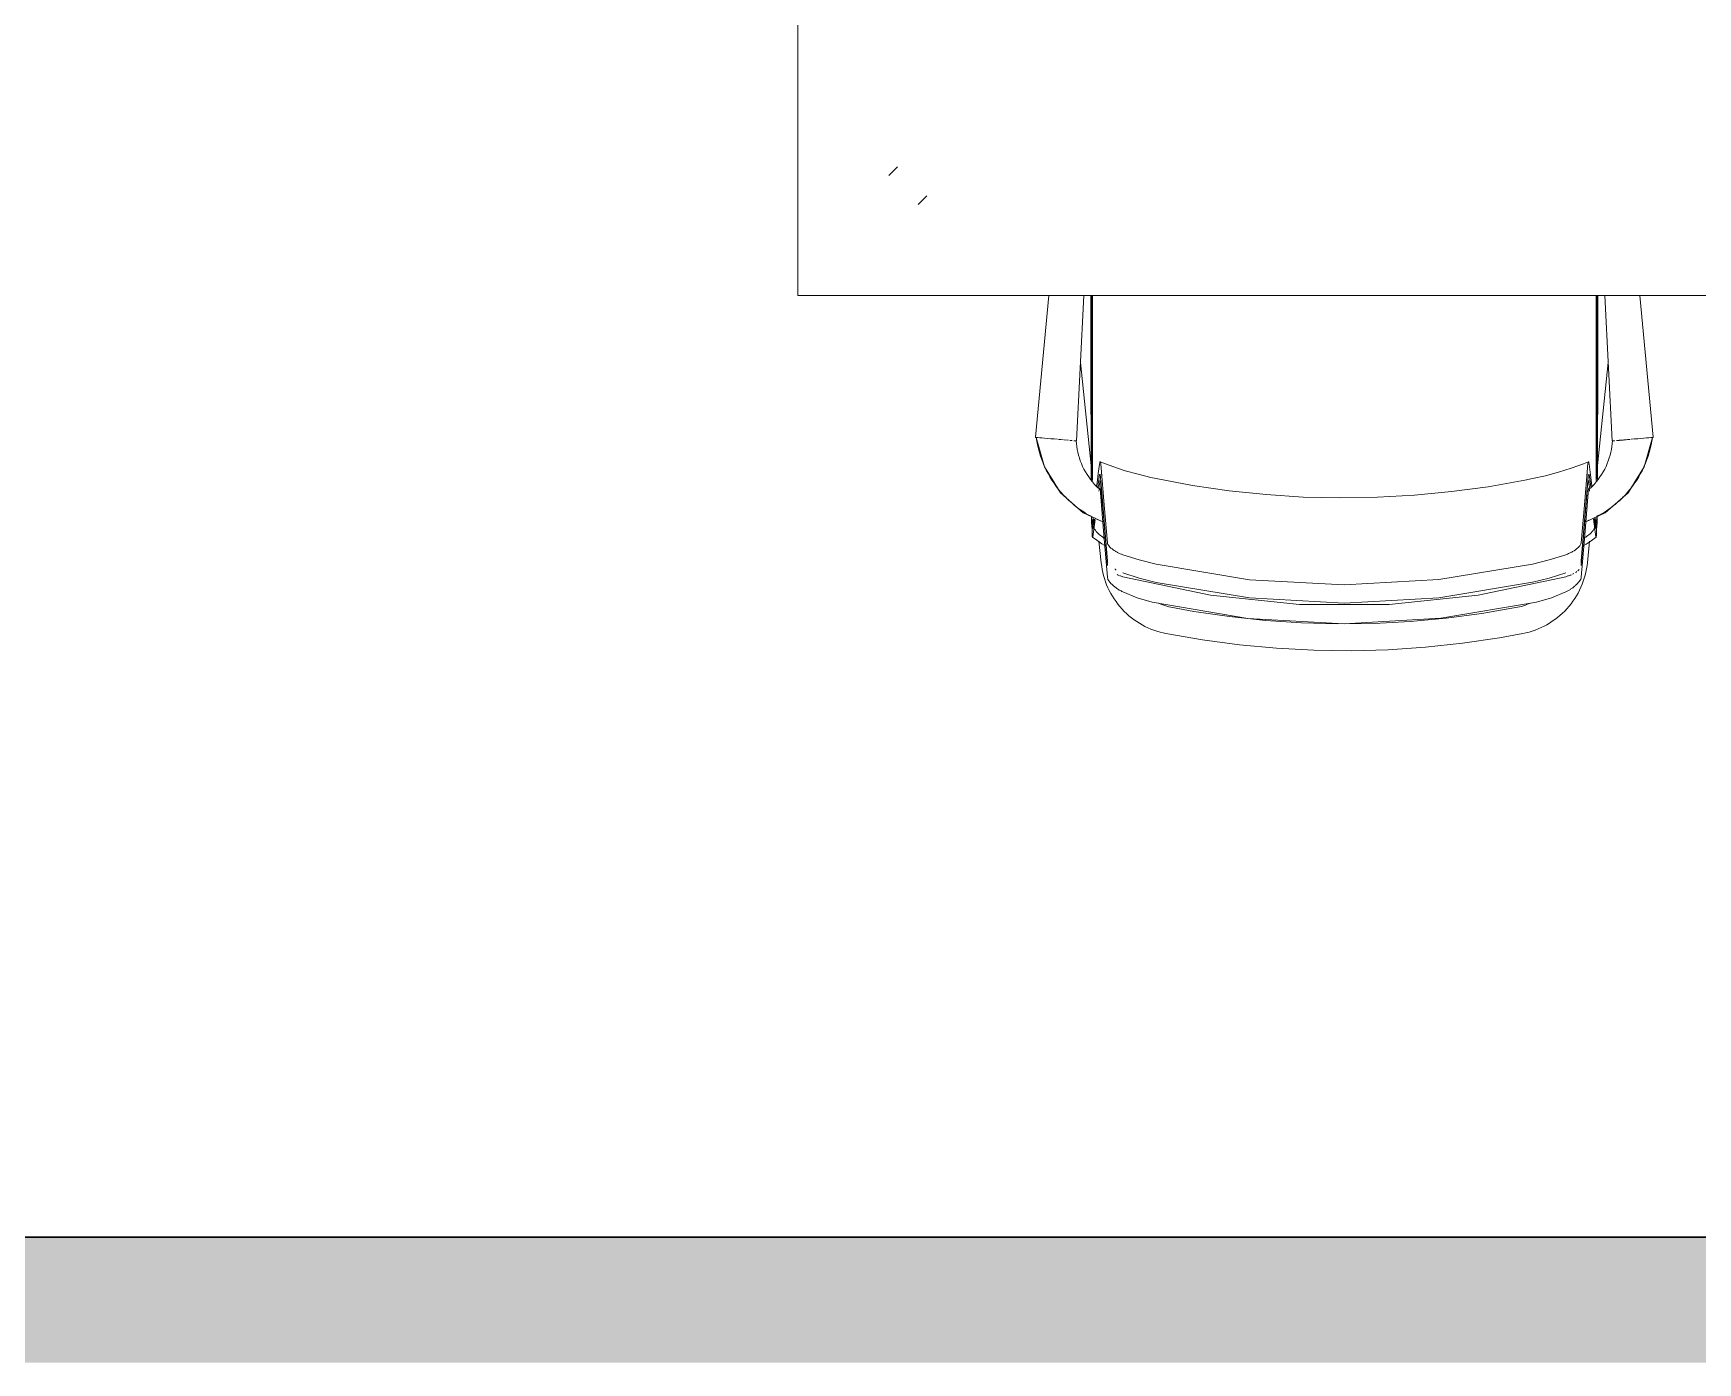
# Model space of a CAD drawing. Header units: millimetres. Extents: x 155927 to 317870, y -36033 to 97293.
# Drawn here: x 220091 to 221705, y 20078 to 21368 of the extents above; entities that cross this region are included whole.
import ezdxf

# ---------------------------------------------------------------- set-up
doc = ezdxf.new("R2010")
doc.units = ezdxf.units.MM
doc.header["$MEASUREMENT"] = 0
for name, color, linetype, lineweight in [('A-WALL', 7, 'CONTINUOUS', 9), ('A-WALL-PATT', 7, 'CONTINUOUS', 9), ('I-FURN', 8, 'CONTINUOUS', 9)]:
    doc.layers.add(name, color=color, linetype=linetype, lineweight=lineweight)

msp = doc.modelspace()

# ---------------------------------------------------------------- hatches: boundary and pattern name
at = {"layer": 'A-WALL-PATT'}
msp.add_hatch(color=256, dxfattribs=at).paths.add_polyline_path([(224437.8, 20077.6), (224748.8, 20077.6), (224748.8, 20199.6), (210740.8, 20199.6), (210740.8, 20077.6), (223836.3, 20077.6)], flags=0)

# ---------------------------------------------------------------- linework, layer by layer
at = {"layer": 'A-WALL', "lineweight": 30}
msp.add_line((224748.8, 20199.6), (219830.8, 20199.6), dxfattribs=at)
at = {"layer": 'I-FURN'}
for p, q in [((220832.7, 22313), (220832.7, 21113)), ((220929.4, 21238), (220921.1, 21229.6)), ((220949.3, 21201.4), (220957.7, 21209.7)), ((220832.7, 21113), (223232.7, 21113)), ((221063.1, 20975.5), (221076, 21113)), ((221076, 21113), (221063.1, 20975.5)), ((221110, 21113), (221102.9, 20972)), ((221102.9, 20972), (221110, 21113)), ((221116.8, 21113), (221116.8, 20997.7)), ((221117.6, 20937), (221117.6, 21113)), ((221118.4, 21113), (221118.4, 20935.5)), ((221606.9, 20935.5), (221606.9, 21113)), ((221608, 20937), (221608, 21113)), ((221608.6, 21113), (221608.6, 20997.7)), ((221622.5, 20972), (221615.4, 21113)), ((221615.4, 21113), (221622.5, 20972)), ((221649.4, 21113), (221662.3, 20975.5)), ((221662.3, 20975.5), (221649.4, 21113)), ((221106.8, 21048.1), (221117.2, 20948.1)), ((221608.2, 20948.1), (221618.7, 21048.1)), ((221116.8, 20997.7), (221117.3, 20997.7)), ((221117.3, 20997.7), (221117.1, 20935.2)), ((221117.1, 20961.9), (221117.2, 20997.7)), ((221608.3, 20935.2), (221608.2, 20997.7)), ((221608.2, 20997.7), (221608.6, 20997.7)), ((221608.2, 20997.7), (221608.3, 20961.9)), ((221063.3, 20975.4), (221063.1, 20975.5)), ((221064.1, 20975.4), (221063.3, 20975.4)), ((221063.9, 20975.4), (221071.8, 20946.9)), ((221071.8, 20946.9), (221063.9, 20975.4)), ((221071.8, 20946.9), (221063.9, 20975.4)), ((221063.9, 20975.4), (221071.8, 20946.9)), ((221065.5, 20975.2), (221064.1, 20975.4)), ((221067.3, 20975.1), (221065.5, 20975.2)), ((221069.5, 20974.9), (221067.3, 20975.1)), ((221072.1, 20974.7), (221069.5, 20974.9)), ((221075, 20974.4), (221072.1, 20974.7)), ((221078.1, 20974.1), (221075, 20974.4)), ((221081.3, 20973.9), (221078.1, 20974.1)), ((221084.6, 20973.6), (221081.3, 20973.9)), ((221087.9, 20973.3), (221085.6, 20973.5)), ((221090.5, 20973.1), (221087.9, 20973.3)), ((221095.2, 20972.6), (221091, 20973)), ((221093.9, 20972.8), (221091, 20973)), ((221098.7, 20972.3), (221096.5, 20972.5)), ((221098.7, 20972.3), (221096.5, 20972.5)), ((221101.8, 20972.1), (221100.5, 20972.2)), ((221102.6, 20972), (221101.8, 20972.1)), ((221102.9, 20972), (221102.6, 20972)), ((221622.8, 20972), (221622.5, 20972)), ((221623.6, 20972.1), (221622.8, 20972)), ((221624.9, 20972.2), (221623.6, 20972.1)), ((221628.9, 20972.5), (221626.7, 20972.3)), ((221634.4, 20973), (221631.5, 20972.8)), ((221637.5, 20973.3), (221634.9, 20973.1)), ((221639.8, 20973.5), (221637.5, 20973.3)), ((221644.1, 20973.9), (221640.8, 20973.6)), ((221647.3, 20974.1), (221644.1, 20973.9)), ((221650.4, 20974.4), (221647.3, 20974.1)), ((221653.3, 20974.7), (221650.4, 20974.4)), ((221655.9, 20974.9), (221653.3, 20974.7)), ((221661.5, 20975.4), (221653.6, 20946.9)), ((221653.6, 20946.9), (221661.5, 20975.4)), ((221661.5, 20975.4), (221653.6, 20946.9)), ((221653.6, 20946.9), (221661.5, 20975.4)), ((221658.1, 20975.1), (221655.9, 20974.9)), ((221659.9, 20975.2), (221658.1, 20975.1)), ((221661.3, 20975.4), (221659.9, 20975.2)), ((221662.1, 20975.4), (221661.3, 20975.4)), ((221662.3, 20975.5), (221662.1, 20975.4)), ((221117.1, 20935.3), (221117.1, 20961.9)), ((221126, 20951.7), (221138.1, 20947.2)), ((221594.7, 20949.9), (221599.4, 20951.7)), ((221608.3, 20961.9), (221608.3, 20935.3)), ((221071.8, 20946.9), (221087.5, 20921.8)), ((221087.5, 20921.8), (221071.8, 20946.9)), ((221081.9, 20930.8), (221071.8, 20946.9)), ((221071.8, 20946.9), (221087.5, 20921.8)), ((221117.6, 20934.4), (221117.6, 20937)), ((221118.4, 20935.5), (221118.4, 20933.6)), ((221124.1, 20940.4), (221122.9, 20931.3)), ((221123.6, 20927.4), (221124.9, 20937.1)), ((221125.3, 20949.4), (221124.1, 20940.4)), ((221125.6, 20939.4), (221127.5, 20938.7)), ((221129.9, 20909.6), (221126.9, 20946)), ((221138.1, 20947.2), (221150.3, 20943.1)), ((221150.3, 20943.1), (221162.7, 20939.6)), ((221162.7, 20939.6), (221175.2, 20936.5)), ((221175.2, 20936.5), (221180.1, 20935.5)), ((221180.1, 20935.5), (221215.5, 20928.9)), ((221537.8, 20933.9), (221545.3, 20935.5)), ((221545.3, 20935.5), (221557.8, 20938.3)), ((221557.8, 20938.3), (221570.3, 20941.7)), ((221570.3, 20941.7), (221582.6, 20945.5)), ((221582.6, 20945.5), (221594.7, 20949.9)), ((221598.5, 20946), (221595.5, 20909.7)), ((221597.9, 20938.7), (221599.9, 20939.4)), ((221601.1, 20941.7), (221600.1, 20949.4)), ((221600.5, 20937.1), (221601.8, 20927.4)), ((221602.1, 20934), (221601.1, 20941.7)), ((221606.9, 20933.5), (221606.9, 20935.5)), ((221608, 20934.9), (221608, 20937)), ((221653.6, 20946.9), (221637.9, 20921.8)), ((221637.9, 20921.8), (221653.6, 20946.9)), ((221637.9, 20921.8), (221653.6, 20946.9)), ((221653.6, 20946.9), (221643.5, 20930.8)), ((221087.5, 20921.8), (221083.6, 20928.1)), ((221087.5, 20921.8), (221109.6, 20902.4)), ((221109.6, 20902.4), (221087.5, 20921.8)), ((221093, 20917), (221087.5, 20921.8)), ((221087.5, 20921.8), (221109.6, 20902.4)), ((221122.9, 20931.3), (221122.5, 20928.4)), ((221124.8, 20926.9), (221125.5, 20931.8)), ((221125, 20924.7), (221124.8, 20923.4)), ((221129.6, 20880.9), (221126.3, 20921.6)), ((221126.5, 20933.7), (221129.7, 20894.7)), ((221126.7, 20928.8), (221129.7, 20891.1)), ((221215.5, 20928.9), (221251.2, 20923.7)), ((221251.2, 20923.7), (221287, 20919.9)), ((221287, 20919.9), (221322.9, 20917.6)), ((221394.9, 20917.3), (221430.8, 20919.3)), ((221430.8, 20919.3), (221466.7, 20922.8)), ((221466.7, 20922.8), (221502.3, 20927.6)), ((221502.3, 20927.6), (221537.8, 20933.9)), ((221595.7, 20894.7), (221598.9, 20933.7)), ((221595.7, 20891.2), (221598.7, 20928.9)), ((221599.1, 20921.6), (221595.8, 20880.9)), ((221599.9, 20931.9), (221600.6, 20926.7)), ((221600.6, 20923.3), (221600.4, 20924.7)), ((221602.9, 20928.3), (221602.1, 20934)), ((221637.9, 20921.8), (221615.8, 20902.4)), ((221615.8, 20902.4), (221637.9, 20921.8)), ((221615.8, 20902.4), (221637.9, 20921.8)), ((221637.9, 20921.8), (221632.4, 20917)), ((221641.8, 20928.1), (221637.9, 20921.8)), ((221109.6, 20902.4), (221104.1, 20907.2)), ((221132.9, 20873.2), (221129.9, 20909.6)), ((221322.9, 20917.6), (221358.9, 20916.8)), ((221358.9, 20916.8), (221394.9, 20917.3)), ((221595.5, 20909.7), (221592.5, 20873.2)), ((221621.3, 20907.2), (221615.8, 20902.4)), ((221109.6, 20902.4), (221128.6, 20893.6)), ((221128.6, 20893.6), (221109.6, 20902.4)), ((221116.3, 20899.3), (221109.6, 20902.4)), ((221109.6, 20902.4), (221128.6, 20893.6)), ((221117.6, 20891.2), (221117.6, 20898.2)), ((221117.9, 20898), (221117.6, 20891.2)), ((221117.6, 20891.2), (221119, 20891)), ((221118.1, 20884.6), (221117.9, 20891.2)), ((221118.2, 20891.2), (221118.3, 20889.1)), ((221118.6, 20887.5), (221119.1, 20893.6)), ((221121, 20895.9), (221118.7, 20879.1)), ((221119.2, 20888.2), (221119, 20888.6)), ((221119, 20888.6), (221119, 20888.6)), ((221119.1, 20893.6), (221119.5, 20896.8)), ((221119.1, 20889), (221119.3, 20889.9)), ((221119.4, 20887.8), (221119.2, 20888.2)), ((221119.3, 20889.9), (221119.4, 20890.8)), ((221119.4, 20890.8), (221120.3, 20896.2)), ((221119.6, 20887.5), (221119.4, 20887.8)), ((221120.4, 20886.4), (221119.6, 20887.5)), ((221129.7, 20894.7), (221132.9, 20855.5)), ((221129.7, 20891.1), (221132.9, 20851.2)), ((221592.5, 20855.6), (221595.7, 20894.7)), ((221592.5, 20851.3), (221595.7, 20891.2)), ((221615.8, 20902.4), (221596.8, 20893.6)), ((221596.8, 20893.6), (221615.8, 20902.4)), ((221596.8, 20893.6), (221615.8, 20902.4)), ((221606.7, 20879.1), (221604.4, 20896.1)), ((221605.7, 20887.4), (221604.8, 20886.3)), ((221605.1, 20896.4), (221606.3, 20889)), ((221606.5, 20888.6), (221605.7, 20887.4)), ((221605.9, 20897.1), (221606.3, 20893.7)), ((221606.3, 20893.7), (221606.8, 20887.5)), ((221607.1, 20889.1), (221607.2, 20891.1)), ((221607.5, 20891.1), (221607.3, 20884.6)), ((221608, 20891.1), (221607.6, 20898.3)), ((221608, 20891.1), (221608, 20899.8)), ((221615.8, 20902.4), (221609.1, 20899.3)), ((221122.7, 20875.6), (221118.5, 20878.6)), ((221121.3, 20885.3), (221120.4, 20886.4)), ((221122.2, 20884.2), (221121.3, 20885.3)), ((221123.1, 20883.2), (221122.2, 20884.2)), ((221127.6, 20872.3), (221122.7, 20875.6)), ((221124.1, 20882.2), (221123.1, 20883.2)), ((221125.1, 20881.2), (221124.1, 20882.2)), ((221124.8, 20874.7), (221127, 20853.6)), ((221126.2, 20880.3), (221125.1, 20881.2)), ((221127.3, 20879.5), (221126.2, 20880.3)), ((221128.4, 20878.6), (221127.3, 20879.5)), ((221129.8, 20871), (221127.6, 20872.3)), ((221129.6, 20877.8), (221128.4, 20878.6)), ((221132.9, 20839.7), (221129.6, 20880.9)), ((221129.8, 20877.7), (221129.6, 20877.8)), ((221595.8, 20880.9), (221592.5, 20839.7)), ((221597.2, 20871.9), (221595, 20870.6)), ((221597.7, 20879.2), (221596.6, 20878.4)), ((221602.1, 20875.2), (221597.2, 20871.9)), ((221598.8, 20880.1), (221597.7, 20879.2)), ((221598.4, 20853.6), (221600.6, 20874.7)), ((221599.9, 20881), (221598.8, 20880.1)), ((221601, 20882), (221599.9, 20881)), ((221602, 20883), (221601, 20882)), ((221603, 20884.1), (221602, 20883)), ((221606.9, 20878.6), (221602.1, 20875.2)), ((221603.9, 20885.1), (221603, 20884.1)), ((221604.8, 20886.3), (221603.9, 20885.1)), ((221163.9, 20856.6), (221147.9, 20861.6)), ((221180.1, 20852.5), (221163.9, 20856.6)), ((221561.5, 20856.6), (221545.3, 20852.5)), ((221577.5, 20861.6), (221561.5, 20856.6)), ((221127, 20853.6), (221127.4, 20850.5)), ((221127.4, 20850.5), (221127.9, 20847.4)), ((221127.9, 20847.4), (221128.5, 20844.4)), ((221128.5, 20844.4), (221129.3, 20841.4)), ((221129.3, 20841.4), (221130.1, 20838.4)), ((221130.1, 20838.4), (221131.1, 20835.4)), ((221147.9, 20844), (221163.9, 20838.9)), ((221147.9, 20840.3), (221233, 20822.3)), ((221163.9, 20838.9), (221180.1, 20834.8)), ((221270.9, 20837.3), (221180.1, 20852.5)), ((221545.3, 20852.5), (221454.5, 20837.4)), ((221492.4, 20822.4), (221577.5, 20840.3)), ((221545.3, 20834.9), (221561.5, 20839)), ((221561.5, 20839), (221577.5, 20844)), ((221594.4, 20835.8), (221595.4, 20838.8)), ((221595.4, 20838.8), (221596.3, 20841.8)), ((221596.3, 20841.8), (221597, 20844.8)), ((221597, 20844.8), (221597.6, 20847.9)), ((221597.6, 20847.9), (221598.1, 20851)), ((221598.1, 20851), (221598.4, 20853.6)), ((221131.1, 20835.4), (221132.2, 20832.5)), ((221132.2, 20832.5), (221133.5, 20829.6)), ((221133.5, 20829.6), (221134.8, 20826.8)), ((221134.8, 20826.8), (221136.3, 20824)), ((221136.3, 20824), (221137.8, 20821.3)), ((221161.9, 20819.8), (221147.9, 20825.5)), ((221180.1, 20834.8), (221270.9, 20819.7)), ((221233, 20822.3), (221319.3, 20813.3)), ((221362.7, 20832.3), (221270.9, 20837.3)), ((221454.5, 20837.4), (221362.7, 20832.3)), ((221406.1, 20813.3), (221492.4, 20822.4)), ((221454.5, 20819.7), (221545.3, 20834.9)), ((221577.5, 20825.5), (221563.5, 20819.8)), ((221587.8, 20821.7), (221589.4, 20824.4)), ((221589.4, 20824.4), (221590.8, 20827.2)), ((221590.8, 20827.2), (221592.1, 20830)), ((221592.1, 20830), (221593.3, 20832.9)), ((221593.3, 20832.9), (221594.4, 20835.8)), ((221137.8, 20821.3), (221139.5, 20818.7)), ((221139.5, 20818.7), (221141.3, 20816.1)), ((221141.3, 20816.1), (221143.1, 20813.6)), ((221143.1, 20813.6), (221145.1, 20811.2)), ((221145.1, 20811.2), (221147.2, 20808.9)), ((221147.2, 20808.9), (221149.3, 20806.6)), ((221149.3, 20806.6), (221151.6, 20804.5)), ((221176.4, 20815.6), (221161.9, 20819.8)), ((221269, 20799.8), (221176.4, 20815.6)), ((221184.7, 20813.6), (221182.8, 20814.5)), ((221186.6, 20812.9), (221184.7, 20813.6)), ((221188.6, 20812.2), (221186.6, 20812.9)), ((221190.6, 20811.6), (221188.6, 20812.2)), ((221192.6, 20811.1), (221190.6, 20811.6)), ((221194.6, 20810.6), (221192.6, 20811.1)), ((221216.7, 20806.6), (221194.6, 20810.6)), ((221251.4, 20801.5), (221216.7, 20806.6)), ((221270.9, 20819.7), (221362.7, 20814.6)), ((221319.3, 20813.3), (221406.1, 20813.3)), ((221362.7, 20814.6), (221454.5, 20819.7)), ((221549, 20815.7), (221456.4, 20799.9)), ((221530.8, 20810.6), (221496.2, 20804.6)), ((221532.5, 20811), (221530.8, 20810.6)), ((221534.6, 20811.5), (221532.5, 20811)), ((221536.6, 20812.1), (221534.6, 20811.5)), ((221538.5, 20812.8), (221536.6, 20812.1)), ((221540.5, 20813.5), (221538.5, 20812.8)), ((221542.4, 20814.4), (221540.5, 20813.5)), ((221563.5, 20819.8), (221549, 20815.7)), ((221574.2, 20804.8), (221576.4, 20806.9)), ((221576.4, 20806.9), (221578.5, 20809.2)), ((221578.5, 20809.2), (221580.6, 20811.6)), ((221580.6, 20811.6), (221582.6, 20814)), ((221582.6, 20814), (221584.4, 20816.5)), ((221584.4, 20816.5), (221586.2, 20819.1)), ((221586.2, 20819.1), (221587.8, 20821.7)), ((221151.6, 20804.5), (221153.9, 20802.4)), ((221153.9, 20802.4), (221156.3, 20800.4)), ((221156.3, 20800.4), (221158.8, 20798.5)), ((221158.8, 20798.5), (221161.4, 20796.7)), ((221161.4, 20796.7), (221164, 20795.1)), ((221164, 20795.1), (221166.7, 20793.5)), ((221166.7, 20793.5), (221169.4, 20792)), ((221169.4, 20792), (221172.3, 20790.7)), ((221172.3, 20790.7), (221175.1, 20789.5)), ((221286.3, 20797.7), (221251.4, 20801.5)), ((221362.7, 20794.6), (221269, 20799.8)), ((221321.3, 20795.4), (221286.3, 20797.7)), ((221356.4, 20794.4), (221321.3, 20795.4)), ((221391.5, 20794.9), (221356.4, 20794.4)), ((221456.4, 20799.9), (221362.7, 20794.6)), ((221426.5, 20796.7), (221391.5, 20794.9)), ((221461.4, 20800), (221426.5, 20796.7)), ((221496.2, 20804.6), (221461.4, 20800)), ((221547.8, 20788.5), (221550.7, 20789.6)), ((221550.7, 20789.6), (221553.6, 20790.9)), ((221553.6, 20790.9), (221556.4, 20792.2)), ((221556.4, 20792.2), (221559.1, 20793.7)), ((221559.1, 20793.7), (221561.8, 20795.3)), ((221561.8, 20795.3), (221564.4, 20797)), ((221564.4, 20797), (221567, 20798.8)), ((221567, 20798.8), (221569.4, 20800.7)), ((221569.4, 20800.7), (221571.8, 20802.7)), ((221571.8, 20802.7), (221574.2, 20804.8)), ((221175.1, 20789.5), (221178, 20788.3)), ((221178, 20788.3), (221181, 20787.3)), ((221181, 20787.3), (221184, 20786.4)), ((221184, 20786.4), (221187, 20785.7)), ((221187, 20785.7), (221189.6, 20785.1)), ((221189.6, 20785.1), (221225.2, 20778.9)), ((221225.2, 20778.9), (221261, 20774.1)), ((221261, 20774.1), (221297, 20770.8)), ((221441.4, 20771.8), (221477.3, 20775.7)), ((221477.3, 20775.7), (221513.1, 20781)), ((221513.1, 20781), (221535.8, 20785.1)), ((221535.8, 20785.1), (221538.8, 20785.8)), ((221538.8, 20785.8), (221541.9, 20786.6)), ((221541.9, 20786.6), (221544.8, 20787.5)), ((221544.8, 20787.5), (221547.8, 20788.5)), ((221297, 20770.8), (221333.1, 20768.9)), ((221333.1, 20768.9), (221369.2, 20768.4)), ((221369.2, 20768.4), (221405.3, 20769.4)), ((221405.3, 20769.4), (221441.4, 20771.8))]:
    msp.add_line(p, q, dxfattribs=at)
msp.add_ellipse((221363, 21402.3), major_axis=(-825, 0), ratio=0.648816, start_param=1.870261, end_param=1.872267, dxfattribs=at)
for points, knots in [([(221063.9, 20975.4), (221065.3, 20965.6), (221070.8, 20946.4), (221086.9, 20921.2), (221107, 20903.8), (221121.8, 20896.4), (221128.1, 20893.9)], [0, 0, 0, 0, 0.2, 0.4, 0.6, 0.7389146, 0.7389146, 0.7389146, 0.7389146]), ([(221102.7, 20972), (221103.1, 20964.7), (221106.4, 20949.7), (221116, 20934.4), (221123.1, 20927.1), (221124.5, 20925.8)], [0, 0, 0, 0, 0.25, 0.5, 0.5570669, 0.5570669, 0.5570669, 0.5570669]), ([(221597.3, 20893.9), (221599, 20894.6), (221614.2, 20901), (221635.9, 20917.1), (221654.6, 20946.4), (221660.1, 20965.6), (221661.5, 20975.4)], [-0.7389144, -0.7389144, -0.7389144, -0.7389144, -0.7, -0.4, -0.2, 0, 0, 0, 0]), ([(221600.9, 20925.8), (221602.3, 20927.1), (221609.4, 20934.4), (221619, 20949.7), (221622.3, 20964.7), (221622.7, 20972)], [0.4429381, 0.4429381, 0.4429381, 0.4429381, 0.5, 0.75, 1, 1, 1, 1]), ([(221634.4, 20973), (221634.2, 20973), (221633.5, 20972.9), (221632.5, 20972.9), (221631.6, 20972.8), (221630.8, 20972.7), (221630.3, 20972.7), (221629.9, 20972.6), (221629.5, 20972.6), (221628.8, 20972.5), (221627.9, 20972.4), (221627, 20972.4), (221626.6, 20972.3), (221626.6, 20972.3)], [-0.3222167, -0.3222167, -0.3222167, -0.3222167, -0.3055556, -0.2777778, -0.25, -0.2361111, -0.2222222, -0.2152778, -0.2083333, -0.1944444, -0.1666667, -0.1388889, -0.1354664, -0.1354664, -0.1354664, -0.1354664]), ([(221118.5, 20895.8), (221118.5, 20894.9), (221118.6, 20893.1), (221118.7, 20890.4), (221118.8, 20888.7), (221119, 20888.4), (221119.1, 20888.7), (221119.1, 20889)], [0, 0, 0, 0, 0.166667, 0.333333, 0.666667, 0.833333, 1, 1, 1, 1]), ([(221147.9, 20861.6), (221147, 20861.9), (221145.7, 20862.4), (221144.1, 20863.1), (221142.9, 20863.7), (221141.7, 20864.3), (221140.3, 20865.2), (221137.5, 20867), (221134.9, 20869.3), (221133.3, 20871.6), (221133, 20872.7), (221132.9, 20873.2)], [-1, -1, -1, -1, -0.892857, -0.839286, -0.785714, -0.732143, -0.678571, -0.571429, -0.285714, -0.142857, 0, 0, 0, 0]), ([(221592.5, 20873.2), (221592.4, 20872.5), (221591.8, 20870.9), (221589, 20867.8), (221585.2, 20865.1), (221582, 20863.5), (221580.9, 20863)], [-1, -1, -1, -1, -0.7857143, -0.5714286, -0.2857143, -0.1429377, -0.1429377, -0.1429377, -0.1429377]), ([(221147.9, 20825.5), (221146.7, 20826.1), (221144.5, 20827.3), (221140.3, 20830), (221137.2, 20832.8), (221135.2, 20835.1), (221134.4, 20836.2), (221133.9, 20837), (221133.5, 20837.7), (221133.1, 20838.6), (221133, 20839.3), (221132.9, 20839.7)], [0, 0, 0, 0, 0.142857, 0.285714, 0.571429, 0.678571, 0.732143, 0.785714, 0.839286, 0.892857, 1, 1, 1, 1]), ([(221140.1, 20847.7), (221140.3, 20847.6), (221140.7, 20847.3), (221141.1, 20847), (221141.4, 20846.9)], [0.6494503, 0.6494503, 0.6494503, 0.6494503, 0.67857143, 0.71428571, 0.71428571, 0.71428571, 0.71428571]), ([(221592.5, 20839.7), (221592.4, 20839.2), (221592.1, 20838), (221590.4, 20835.3), (221587.9, 20832.5), (221585.1, 20830.2), (221583.6, 20829.1), (221582.5, 20828.4), (221581.3, 20827.6), (221579.7, 20826.6), (221578.4, 20826), (221577.5, 20825.5)], [0, 0, 0, 0, 0.142857, 0.285714, 0.571429, 0.678571, 0.732143, 0.785714, 0.839286, 0.892857, 1, 1, 1, 1])]:
    msp.add_open_spline(points, degree=3, knots=knots, dxfattribs=at)
for points in [[(221637.2, 20973.3), (221636.4, 20973.2), (221635.6, 20973.1), (221634.9, 20973.1)], [(221126.9, 20946), (221126.8, 20947.6), (221126.6, 20950), (221126.1, 20951.9), (221125.7, 20951.8), (221125.5, 20950.4), (221125.3, 20949.4)], [(221600.1, 20949.4), (221599.9, 20950.4), (221599.7, 20951.8), (221599.3, 20951.9), (221598.9, 20950), (221598.6, 20947.6), (221598.5, 20946)], [(221124.9, 20937.1), (221125, 20938.1), (221125.3, 20939.4), (221125.7, 20939.6), (221126.1, 20937.7), (221126.4, 20935.2), (221126.5, 20933.7)], [(221598.9, 20933.7), (221599, 20935.2), (221599.3, 20937.7), (221599.7, 20939.6), (221600.1, 20939.4), (221600.4, 20938.1), (221600.5, 20937.1)], [(221126.3, 20921.6), (221126.2, 20923.3), (221125.9, 20925.9), (221125.5, 20926.9), (221125.2, 20925.8), (221125, 20924.7)], [(221125.5, 20931.8), (221125.6, 20932.7), (221125.9, 20933.7), (221126.3, 20932.7), (221126.6, 20930.4), (221126.7, 20928.8)], [(221598.7, 20928.9), (221598.8, 20930.5), (221599.1, 20932.8), (221599.5, 20933.9), (221599.8, 20932.8), (221599.9, 20931.9)], [(221600.4, 20924.7), (221600.3, 20925.8), (221600, 20926.9), (221599.5, 20925.9), (221599.2, 20923.3), (221599.1, 20921.6)], [(221118.3, 20889.1), (221118.3, 20887.9), (221118.4, 20886.5), (221118.5, 20886.8), (221118.6, 20887.5)], [(221606.3, 20889), (221606.3, 20888.7), (221606.4, 20888.4), (221606.5, 20888.7), (221606.5, 20888.9)], [(221606.5, 20888.9), (221606.6, 20889.4), (221606.8, 20891), (221606.9, 20893.9), (221606.9, 20895.8)], [(221606.8, 20887.5), (221606.9, 20886.8), (221607, 20886.5), (221607.1, 20887.9), (221607.1, 20889.1)], [(221118.7, 20879.1), (221118.6, 20878.7), (221118.5, 20878.4), (221118.3, 20879.2), (221118.2, 20881.3), (221118.1, 20883.4), (221118.1, 20884.6)], [(221607.3, 20884.6), (221607.3, 20883.4), (221607.2, 20881.3), (221607.1, 20879.2), (221606.9, 20878.4), (221606.8, 20878.7), (221606.7, 20879.1)], [(221132.9, 20855.5), (221133, 20855), (221133.1, 20854.5), (221133.4, 20854)], [(221580.9, 20863), (221579.8, 20862.5), (221578.7, 20862.1), (221577.5, 20861.6)], [(221592, 20854), (221592.3, 20854.5), (221592.5, 20855.1), (221592.5, 20855.6)], [(221142.3, 20842.3), (221143, 20842), (221143.7, 20841.6), (221144.5, 20841.4)], [(221145, 20841.2), (221146, 20840.9), (221146.9, 20840.6), (221147.9, 20840.3)], [(221577.5, 20840.3), (221578.5, 20840.6), (221580.3, 20841.2), (221582, 20841.8), (221582.9, 20842.2)], [(221584.1, 20842.7), (221584.5, 20842.9), (221584.9, 20843.1), (221585.2, 20843.3)], [(221586.9, 20844.3), (221587.3, 20844.6), (221587.8, 20844.9), (221588.2, 20845.2)], [(221589.1, 20846.1), (221589.6, 20846.5), (221590, 20846.9), (221590.4, 20847.4)]]:
    msp.add_open_spline(points, degree=3, dxfattribs=at)

doc.saveas('drawing.dxf')
